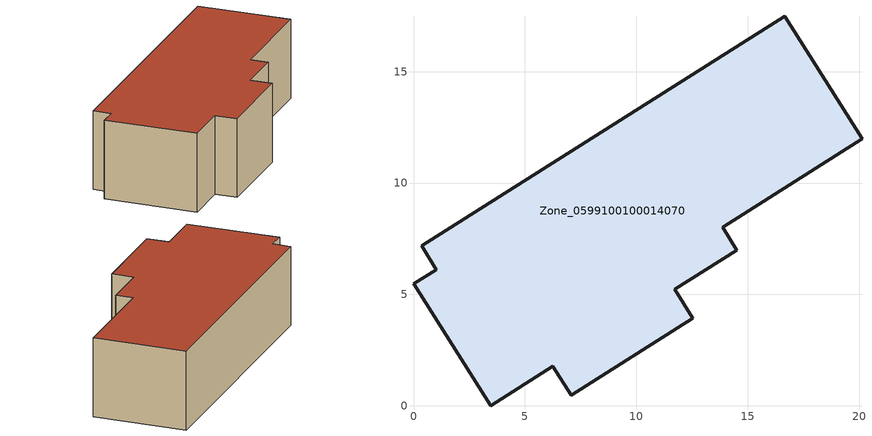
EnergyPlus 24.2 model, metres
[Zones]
Zone_0599100100014070
 floor ground (C_G): 1.02,6.12 0.36,7.19 16.65,17.49 20.13,11.99 13.87,8.01 14.51,6.99 11.73,5.23 12.54,3.93 7.08,0.47 6.25,1.77 3.47,0 0,5.47 z0
 wall outside (C_F): 20.13,11.99 16.65,17.49 0.36,7.19 1.02,6.12 0,5.47 3.47,0 6.25,1.77 7.08,0.47 12.54,3.93 11.73,5.23 14.51,6.99 13.87,8.01 20.13,11.99 z0:5.55
 roof outside (C_R): 14.51,6.99 13.87,8.01 20.13,11.99 16.65,17.49 0.36,7.19 1.02,6.12 0,5.47 3.47,0 6.25,1.77 7.08,0.47 12.54,3.93 11.73,5.23 z5.55
[BUILDING]
Pand.0599100100014070: North Axis=0; Terrain=City; Loads Convergence Tolerance Value=0.04; Temperature Convergence Tolerance Value=0.4; Solar Distribution=FullExterior; Maximum Number of Warmup Days=25; Minimum Number of Warmup Days=1
[Site:Location]
Rotterdam.The.Hague.AP_ZH_NLD Design_Conditions: Latitude=51.96; Longitude=4.45; Time Zone=1; Elevation=-4.5
[SITE:GROUNDTEMPERATURE:BUILDINGSURFACE]
18, 18, 18, 18, 18, 18, 18, 18, 18, 18, 18, 18
[MATERIAL] Thermal Absorptance=0.9; Solar Absorptance=0.7; Visible Absorptance=0.7
Name | Roughness | Thickness | Conductivity | Density | Specific Heat
G.D.2015-2018 | MediumSmooth | 0.15 | 0.0428571 | 540 | 1210
F.D.2015-2018 | Rough | 0.3 | 0.0666667 | 1920 | 840
R.D.2015-2018 | MediumRough | 0.2 | 0.0333333 | 1500 | 1000
[CONSTRUCTION]
C_G: G.D.2015-2018
C_F: F.D.2015-2018
C_R: R.D.2015-2018
[ZONE]
Zone_0599100100014070: Type=1; Multiplier=1; Ceiling Height=Autocalculate; Volume=Autocalculate; Floor Area=autocalculate; Part of Total Floor Area=Yes
[ZONEINFILTRATION:DESIGNFLOWRATE]
Infil_Zone_0599100100014070: Zone or ZoneList or Space or SpaceList=Zone_0599100100014070; Schedule=AlwaysOn; Design Flow Rate Calculation Method=Flow/Area; Flow Rate per Floor Area=0.0021; Constant Term Coefficient=1; Temperature Term Coefficient=0; Velocity Term Coefficient=0; Velocity Squared Term Coefficient=0
[HVACTEMPLATE:ZONE:IDEALLOADSAIRSYSTEM]
Zone_0599100100014070: Maximum Heating Supply Air Temperature=50; Minimum Cooling Supply Air Temperature=13; Maximum Heating Supply Air Humidity Ratio=0.0156; Minimum Cooling Supply Air Humidity Ratio=0.0077; Heating Limit=NoLimit; Cooling Limit=NoLimit; Dehumidification Control Type=ConstantSensibleHeatRatio; Cooling Sensible Heat Ratio=0.7; Dehumidification Setpoint=60; Humidification Control Type=None; Humidification Setpoint=30; Outdoor Air Method=None; Outdoor Air Flow Rate per Person=0.00944; Outdoor Air Flow Rate per Zone Floor Area=0; Outdoor Air Flow Rate per Zone=0; Demand Controlled Ventilation Type=None; Outdoor Air Economizer Type=NoEconomizer; Heat Recovery Type=None; Sensible Heat Recovery Effectiveness=0.7; Latent Heat Recovery Effectiveness=0.65
[ZONECONTROL:THERMOSTAT]
ThermostatControl_Zone_0599100100014070: Zone or ZoneList=Zone_0599100100014070; Control Type Schedule=DualSetpointControlType; Control 1=Thermostat_Zone_0599100100014070; Temperature Difference Between Cutout And Setpoint=0
[THERMOSTATSETPOINT:DUALSETPOINT]
Thermostat_Zone_0599100100014070: Heating Setpoint Temperature Schedule=HeatingSetpoint_Zone_0599100100014070; Cooling Setpoint Temperature Schedule=CoolingSetpoint_Zone_0599100100014070
[SCHEDULE:COMPACT]
HeatingSetpoint_Zone_0599100100014070: Through: 12/31, For: AllDays, Until: 24:00, 21
CoolingSetpoint_Zone_0599100100014070: Through: 12/31, For: AllDays, Until: 24:00, 24
DualSetpointControlType: Through: 12/31, For: AllDays, Until: 24:00, 4
AlwaysOn: Through: 12/31, For: AllDays, Until: 24:00, 1
